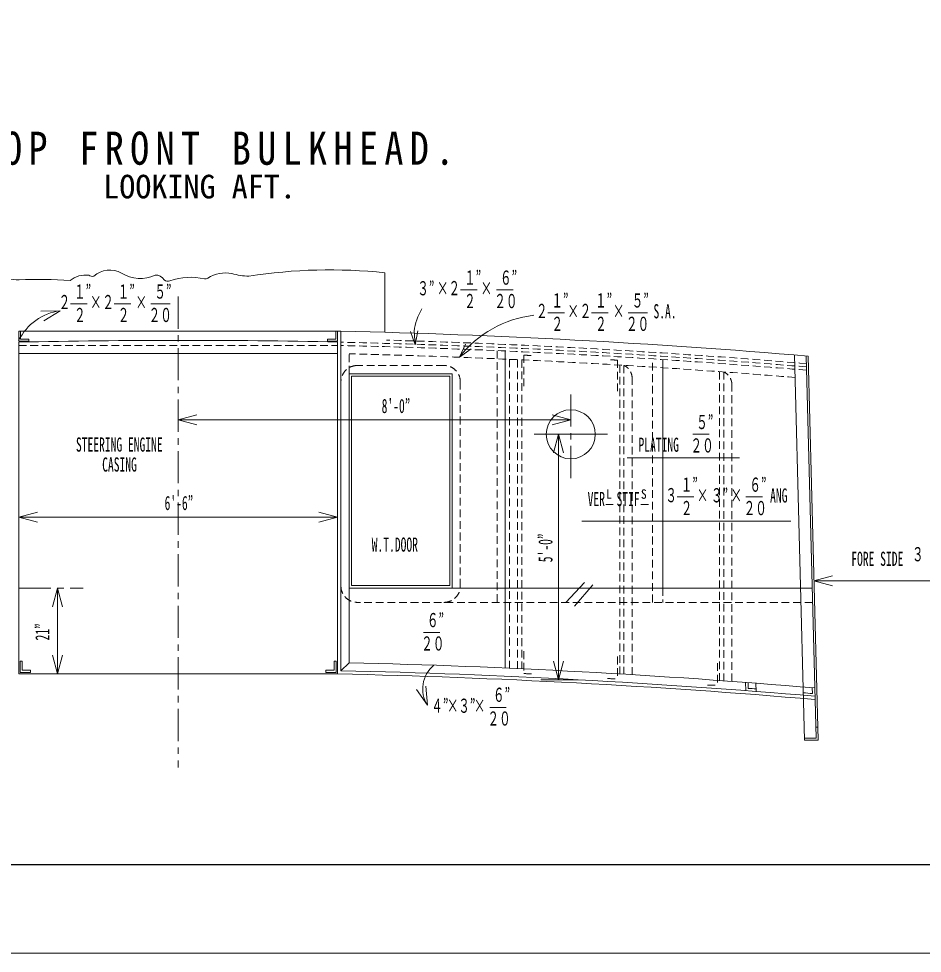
# Model space of a CAD drawing. Units: millimetres, scale not verified. Extents: x -16408 to 16408, y -11606 to 11606.
# Drawn here: x -2089 to 3523, y -11606 to -5803 of the extents above; entities that cross this region are included whole.
import ezdxf
from ezdxf.enums import TextEntityAlignment as Align

# ---------------------------------------------------------------- set-up
doc = ezdxf.new("R2010")
doc.units = ezdxf.units.MM
doc.header["$LTSCALE"] = 40
doc.linetypes.add('CHAIN1', pattern=[8, 5, -1, 1, -1])
doc.linetypes.add('DASHED1', pattern=[1.8, 1.2, -0.6])
for name, color, linetype, lineweight in [('0-0_0', 3, 'Continuous', 18), ('0-1_芯', 4, 'CHAIN1', 18), ('0-2_寸法', 2, 'Continuous', 18), ('0-F_枠', 3, 'Continuous', 18)]:
    doc.layers.add(name, color=color, linetype=linetype, lineweight=lineweight)
doc.styles.add('ＭＳ ゴシック', font='')
doc.styles.get('ＭＳ ゴシック').set_extended_font_data('MS Gothic')

msp = doc.modelspace()

# ---------------------------------------------------------------- linework, layer by layer
at = {"layer": '0-0_0'}
for p, q in [((184.77, -7750.06), (184.77, -7380.72)), ((-108.27, -7743.2), (-2089.47, -7742.75)), ((-2089.47, -7742.75), (-2077.75, -7742.75)), ((-2089.47, -7804.95), (-2089.47, -7742.75)), ((-2077.75, -7792.19), (-2077.75, -7742.75)), ((-119.99, -7792.19), (-119.99, -7743.19)), ((-108.27, -7743.2), (-87.95, -7743.2)), ((-87.95, -9851.41), (-87.95, -7743.2)), ((-2089.47, -7804.95), (-2026.07, -7804.95)), ((-2089.47, -7811.32), (-2089.47, -9871.29)), ((-108.27, -7804.95), (-171.67, -7804.95)), ((-108.27, -9871.29), (-108.27, -7809.75)), ((-108.27, -7882.45), (-2089.47, -7882.45)), ((933.13, -7866.33), (933.13, -9834.88)), ((2792.25, -10281.64), (2729.91, -7890.54)), ((1911.03, -9337.89), (1911.03, -7919.7)), ((2863.05, -10269.64), (2801.19, -7896.47)), ((2876.07, -10281.64), (2813.91, -7897.54)), ((-37.15, -8006.93), (-37.15, -9801.76)), ((-37.15, -8006.93), (602.93, -8006.93)), ((602.93, -8006.93), (602.93, -9337.89)), ((-21.91, -8022.17), (-21.91, -9322.65)), ((-21.91, -8022.17), (587.69, -8022.17)), ((587.69, -8022.17), (587.69, -9322.65)), ((-37.15, -9337.89), (2838.76, -9337.89)), ((-21.91, -9322.65), (587.69, -9322.65)), ((1308.87, -9426.79), (1425.16, -9303.55)), ((1361.88, -9451.38), (1476.47, -9318.93)), ((-2067.75, -9848.53), (-2067.75, -9791.36)), ((-129.99, -9848.53), (-129.99, -9791.36)), ((-37.15, -9801.76), (-87.95, -9851.41)), ((-2079.47, -9861.29), (-2016.07, -9861.29)), ((-118.27, -9861.29), (-181.67, -9861.29)), ((-2089.47, -9871.29), (-108.27, -9871.29)), ((2426.62, -9974.88), (2425.29, -9923.83)), ((2441.49, -9960.73), (2440.56, -9925)), ((2490.45, -9979.78), (2489.12, -9928.72)), ((2840.59, -9992.88), (2839.66, -9957.11)), ((2873.98, -10201.64), (2861.28, -10201.64)), ((2863.05, -10269.64), (2792.25, -10269.64)), ((2876.07, -10281.64), (2792.25, -10281.64))]:
    msp.add_line(p, q, dxfattribs=at)
at = {"layer": '0-0_0', "color": 1, "linetype": 'DASHED1'}
for p, q in [((-2089.47, -7832.09), (-108.27, -7832.09)), ((-37.15, -8006.93), (-37.15, -7883.63)), ((882.33, -7864.11), (882.33, -9426.79)), ((958.53, -7917.85), (958.53, -9839.48)), ((1009.33, -7920.61), (1009.33, -9839.48)), ((1034.73, -7921.78), (1034.73, -9839.48)), ((1048.65, -7892.13), (1048.65, -8088.02)), ((1630.81, -7923.05), (1630.81, -8118.93)), ((1847.53, -9426.79), (1847.53, -7915.62)), ((552.13, -7956.13), (13.65, -7956.13)), ((1644.33, -7954.01), (1644.33, -9871.71)), ((1669.73, -7955.53), (1669.73, -9873.23)), ((2264.09, -7994.18), (2264.09, -9911.88)), ((2289.49, -7996.03), (2289.49, -9913.73)), ((653.73, -8057.73), (653.73, -9325.19)), ((1720.53, -8028.84), (1720.53, -9876.3)), ((2340.29, -8069.34), (2340.29, -9917.46)), ((1911.03, -9337.89), (1911.03, -9426.79)), ((2841.08, -9426.79), (13.65, -9426.79)), ((1048.65, -9730.75), (1048.65, -9868.85)), ((1630.81, -9763.8), (1630.81, -9901.89)), ((2250.57, -9803.97), (2250.57, -9942.06))]:
    msp.add_line(p, q, dxfattribs=at)
at = {"layer": '0-0_0'}
for points in [[(-108.27, -7804.95), (-108.27, -7743.19), (-119.99, -7743.19)], [(-2077.75, -7792.31), (-2026.07, -7792.31), (-2026.07, -7804.95)], [(-119.99, -7792.31), (-171.67, -7792.31), (-171.67, -7804.95)], [(-2079.47, -9861.29), (-2079.47, -9791.36), (-2067.75, -9791.36)], [(-118.27, -9861.29), (-118.27, -9791.36), (-129.99, -9791.36)], [(-2067.75, -9848.65), (-2016.07, -9848.65), (-2016.07, -9861.29)], [(-129.99, -9848.65), (-181.67, -9848.65), (-181.67, -9861.29)]]:
    msp.add_lwpolyline(points, dxfattribs=at)
msp.add_circle((1339.53, -8383.38), 152.4, dxfattribs=at)
for centre, radius, start, end in [((-1524.03, -7506.78), 143.48, 59.48174, 133.05383), ((-157.43, -10566.95), 3204.56, 83.86988, 99.00851), ((-2091.26, -7147.92), 277.15, 255.05698, 271.08786), ((-1958.35, -9709.78), 2288.33, 85.27525, 93.1979), ((-1674.46, -7543.18), 148.62, 82.22826, 129.93554), ((-1630.12, -7355.47), 47.17, 239.06862, 279.93177), ((-1335.55, -7192.26), 223.19, 238.8016, 294.69734), ((-1236.49, -7451.87), 57.13, 28.54375, 95.83272), ((-1164.29, -7399.97), 33.02, 228.16808, 295.80229), ((-1021.17, -7812.54), 403.91, 77.71183, 108.58726), ((-930.48, -7389.91), 28.37, 260.42019, 304.28174), ((-801.08, -7598.61), 217.23, 80.59944, 121.47674), ((-650.85, -7021.45), 380.57, 252.45208, 268.74266), ((-1136.01, -54806.65), 47075.12, 85.18562, 88.72429), ((-1061.74, -54946.35), 47146.24, 88.8412, 91.24908), ((-1136.01, -56864.05), 47075.12, 85.13672, 88.66245), ((-1136.01, -56864.05), 47024.32, 85.12983, 88.72291), ((-1136.01, -56864.05), 47004, 85.12746, 88.74714), ((-1136.01, -56864.05), 47039.56, 85.57894, 85.63827), ((-1136.01, -56864.05), 47039.56, 85.15058, 85.21902)]:
    msp.add_arc(centre, radius, start, end, dxfattribs=at)
at = {"layer": '0-0_0', "color": 1, "linetype": 'DASHED1'}
for centre, radius, start, end in [((-1136.01, -54946.35), 47146.24, 85.20624, 88.72622), ((-1136.01, -54946.35), 47125.92, 85.20352, 88.72567), ((-1136.01, -54946.35), 47166.56, 85.20896, 88.38154), ((-1169.79, -55447.58), 47577.43, 85.29284, 88.63587), ((-1148.16, -54966.82), 47125.92, 87.27417, 87.32815), ((-610.35, -54995.65), 47125.92, 87.27417, 87.32815), ((13.65, -8057.73), 101.6, 90, 180), ((552.13, -8057.73), 101.6, 0, 90), ((1632.98, -8035.25), 87.79, 355.80957, 65.25071), ((2252.74, -8075.75), 87.79, 355.80957, 65.25071), ((13.65, -9325.19), 101.6, 180, 270), ((552.13, -9325.19), 101.6, 270, 0), ((1130.36, -8363.58), 1507.45, 266.89274, 269.26056), ((1650.26, -8394.54), 1507.45, 266.89274, 269.26056), ((2270.02, -8434.71), 1507.45, 266.89274, 269.26056)]:
    msp.add_arc(centre, radius, start, end, dxfattribs=at)
at = {"layer": '0-1_芯'}
for p, q in [((-1098.87, -7527.75), (-1098.87, -10451.3)), ((1339.53, -8655.46), (1339.53, -8111.3)), ((-2089.47, -9337.89), (-1689.11, -9337.89))]:
    msp.add_line(p, q, dxfattribs=at)
at = {"layer": '0-2_寸法'}
for p, q in [((655.61, -7486.85), (758.2, -7486.85)), ((878.82, -7486.85), (981.42, -7486.85)), ((-1767.19, -7573.52), (-1664.6, -7573.52)), ((-1495.97, -7573.52), (-1393.38, -7573.52)), ((-1268.14, -7573.52), (-1148.67, -7573.52)), ((-1831.39, -7615.83), (-1951.37, -7618.17)), ((-1831.39, -7615.83), (-1934.13, -7677.85)), ((1197.78, -7628.55), (1300.38, -7628.55)), ((1469.01, -7628.55), (1571.6, -7628.55)), ((1696.83, -7628.55), (1816.31, -7628.55)), ((373.87, -7828.73), (367.23, -7743.64)), ((-1098.87, -8293.51), (-982.96, -8262.45)), ((-1098.87, -8293.51), (-982.96, -8324.57)), ((1339.53, -8293.51), (-1098.87, -8293.51)), ((1339.53, -8293.51), (1223.62, -8262.45)), ((1339.53, -8293.51), (1223.62, -8324.57)), ((1111.73, -8383.38), (1567.32, -8383.38)), ((1263.86, -8383.38), (1232.8, -8499.29)), ((1263.86, -8383.38), (1294.92, -8499.29)), ((1263.86, -8383.38), (1263.86, -9907.38)), ((2097.62, -8383.46), (2200.21, -8383.46)), ((1690.29, -8529.38), (2387.03, -8529.38)), ((1557.62, -8818.36), (1603.26, -8818.36)), ((1774.72, -8818.36), (1822.46, -8818.36)), ((2001.25, -8772.33), (2103.85, -8772.33)), ((2427.8, -8772.33), (2530.39, -8772.33)), ((-2089.47, -8897.14), (-1973.56, -8866.08)), ((-108.27, -8897.14), (-224.18, -8866.08)), ((-2089.47, -8897.14), (-1973.56, -8928.2)), ((-108.27, -8897.14), (-2089.47, -8897.14)), ((-108.27, -8897.14), (-224.18, -8928.2)), ((1409.07, -8923.7), (2706.29, -8923.7)), ((2850.3, -9293.16), (2966.21, -9262.11)), ((-1848.79, -9337.89), (-1879.85, -9453.8)), ((-1848.79, -9337.89), (-1817.74, -9453.8)), ((2850.3, -9293.16), (2966.21, -9324.22)), ((2850.3, -9293.16), (4276.46, -9293.25)), ((424.73, -9613.18), (527.32, -9613.18)), ((-1848.79, -9871.29), (-1817.74, -9755.38)), ((1263.86, -9907.38), (1232.8, -9791.47)), ((1263.86, -9907.38), (1294.92, -9791.47)), ((1385.4, -9907.38), (1154.39, -9907.38)), ((450.13, -10065.76), (381.63, -9967.23)), ((450.13, -10065.76), (440.07, -9946.18)), ((836.53, -10078.94), (939.12, -10078.94))]:
    msp.add_line(p, q, dxfattribs=at)
for points in [[(390.03, -7741.86), (373.87, -7828.73), (344.43, -7745.42)], [(720.74, -7853.67), (647.82, -7903.56), (686.03, -7823.89)], [(-1848.79, -9337.89), (-1848.79, -9871.29), (-1879.85, -9755.38)]]:
    msp.add_lwpolyline(points, dxfattribs=at)
for centre, radius, start, end in [((-1782.67, -7957.34), 344.97, 98.11946, 153.00994), ((704.33, -7781.53), 339.22, 148.68697, 173.58799), ((1191.34, -8330.65), 691.24, 96.73401, 141.84024), ((609.19, -9963.22), 189.25, 129.40617, 212.80775)]:
    msp.add_arc(centre, radius, start, end, dxfattribs=at)
at = {"layer": '0-F_枠'}
msp.add_lwpolyline([(-16408.2, -11605.8), (16408.2, -11605.8), (16408.2, 11605.8)], dxfattribs=at)
at = {"layer": '0-F_枠', "lineweight": 25}
msp.add_lwpolyline([(-15856.2, -11053.8), (15855.92, -11053.8), (15855.92, 11053.8)], dxfattribs=at)

# ---------------------------------------------------------------- texts
at = {"layer": '0-2_寸法', "style": 'ＭＳ ゴシック'}
msp.add_text('LOOKING AFT.', height=146.6, dxfattribs=at).set_placement((-1564.35, -6962.66), align=Align.BOTTOM_LEFT)
for s, height, width, p in [('１”', 87.98, 0.6, (676.87, -7480.87)), ('６”', 87.98, 0.6, (900.08, -7480.87)), ('３”', 87.98, 0.6, (386.17, -7547.01)), ('１”', 87.98, 0.6, (-1745.93, -7567.54)), ('１”', 87.98, 0.6, (-1474.71, -7567.54)), ('５”', 87.98, 0.6, (-1246.88, -7567.54)), ('×', 87.98, 0.6, (508.08, -7547.01)), ('２', 87.98, 0.6, (580.22, -7546.08)), ('×', 87.98, 0.6, (779.8, -7547.17)), ('２', 87.98, 0.6, (-1841.23, -7632.68)), ('×', 87.98, 0.6, (-1646.26, -7633.84)), ('２', 87.98, 0.6, (-1570.01, -7632.68)), ('×', 87.98, 0.6, (-1363.98, -7633.68)), ('２', 87.98, 0.6, (677.52, -7626.31)), ('２０', 87.98, 0.6, (864.75, -7626.31)), ('１”', 87.98, 0.6, (1219.04, -7622.57)), ('１”', 87.98, 0.6, (1490.27, -7622.57)), ('５”', 87.98, 0.6, (1718.1, -7622.57)), ('２', 87.98, 0.6, (-1745.28, -7712.99)), ('２', 87.98, 0.6, (-1474.06, -7712.99)), ('２０', 87.98, 0.6, (-1282.22, -7712.99)), ('２', 87.98, 0.6, (1123.75, -7687.71)), ('×', 87.98, 0.6, (1318.72, -7688.87)), ('２', 87.98, 0.6, (1394.97, -7687.71)), ('×', 87.98, 0.6, (1600.99, -7688.71)), ('S.A.', 87.98, 0.6, (1853.36, -7689.8)), ('２', 87.98, 0.6, (1219.7, -7768.01)), ('２', 87.98, 0.6, (1490.92, -7768.01)), ('２０', 87.98, 0.6, (1682.76, -7768.01)), ("8'-0”", 87.98, 0.6, (164.96, -8277.71)), ('５”', 87.98, 0.6, (2118.88, -8377.49)), ('STEERING ENGINE', 87.98, 0.6, (-1733.84, -8517.43)), ('PLATING', 87.98, 0.6, (1760.33, -8518.48)), ('２０', 87.98, 0.6, (2083.54, -8522.93)), ('CASING', 87.98, 0.6, (-1570.97, -8641.23)), ('１”', 87.98, 0.6, (2022.51, -8766.36)), ('６”', 87.98, 0.6, (2449.06, -8766.36)), ("6'-6”", 87.98, 0.6, (-1183.29, -8880.01)), ('VER  STIF', 87.98, 0.6, (1444.39, -8855.79)), ('L', 58.65, 0.9, (1558.94, -8800.97)), ('S', 58.65, 0.9, (1775.56, -8801.12)), ('３', 87.98, 0.6, (1927.22, -8831.5)), ('×', 87.98, 0.6, (2122.19, -8832.66)), ('３”', 87.98, 0.6, (2210.05, -8832.5)), ('×', 87.98, 0.6, (2331.96, -8832.5)), ('ANG', 87.98, 0.6, (2577.77, -8833.64)), ('２', 87.98, 0.6, (2023.16, -8911.8)), ('２０', 87.98, 0.6, (2413.72, -8911.8)), ('W.T.DOOR', 87.98, 0.6, (103.27, -9138.53)), ('３', 87.98, 0.6, (3459.23, -9198.36)), ('FORE SIDE', 87.98, 0.6, (3081.96, -9226.77)), ('６”', 87.98, 0.6, (445.99, -9607.21)), ('２０', 87.98, 0.6, (410.65, -9752.65)), ('６”', 87.98, 0.6, (856.41, -10070.93)), ('４”', 87.98, 0.6, (473.41, -10139.1)), ('×', 87.98, 0.6, (570.58, -10139.1)), ('３”', 87.98, 0.6, (640.8, -10139.1)), ('×', 87.98, 0.6, (737.5, -10139.27)), ('２０', 87.98, 0.6, (822.45, -10218.41))]:
    msp.add_text(s, height=height, dxfattribs=dict(at, width=width)).set_placement(p, align=Align.BOTTOM_LEFT)
at = {"layer": '0-2_寸法', "style": 'ＭＳ ゴシック', "width": 0.6}
for s, p in [("5'-0”", (1252.43, -9177.75)), ('21”', (-1872.02, -9663.53))]:
    msp.add_text(s, height=87.98, rotation=90, dxfattribs=at).set_placement(p, align=Align.BOTTOM_LEFT)
at = {"layer": '0-2_寸法', "insert": (-2502.41, -6712.99), "char_height": 205.3, "attachment_point": 7, "style": 'ＭＳ ゴシック'}
msp.add_mtext('\\T1.33;\\W0.85;POOP\\~FRONT\\~BULKHEAD.', dxfattribs=at)

doc.saveas('drawing.dxf')
